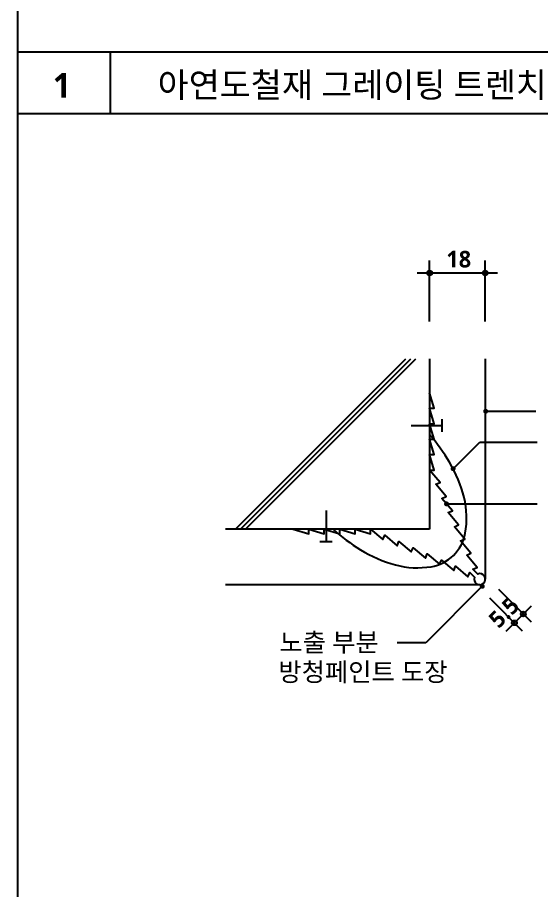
# Model space of a CAD drawing. Header units: millimetres. Extents: x 200 to 163856, y 0 to 163394.
# Drawn here: x 8600 to 9448, y 1613 to 3025 of the extents above; entities that cross this region are included whole.
import ezdxf
from ezdxf.enums import TextEntityAlignment as Align

# ---------------------------------------------------------------- set-up
doc = ezdxf.new("R2010")
doc.units = ezdxf.units.MM
doc.header["$LTSCALE"] = 10
doc.layers.get('DEFPOINTS').update_dxf_attribs({"color": 181})
for name, color, linetype in [('4', 4, 'Continuous'), ('A-ANNO-GRA1', 7, 'Continuous'), ('A-ANNO-TEXT1', 7, 'Continuous'), ('A-ST-AXIS-DIM', 7, 'Continuous'), ('COL', 2, 'Continuous'), ('DIME', 7, 'Continuous'), ('DIMENSION', 7, 'Continuous'), ('FIN', 6, 'Continuous'), ('HAT', 5, 'Continuous'), ('MISC', 6, 'Continuous')]:
    doc.layers.add(name, color=color, linetype=linetype)
doc.styles.add('2020음성 1차', font='')
doc.styles.get('2020음성 1차').set_extended_font_data('NanumGothic', bold=True)

msp = doc.modelspace()

# ---------------------------------------------------------------- linework, layer by layer
at = {"layer": '4'}
msp.add_lwpolyline([(9046.20143, 2197.82215), (9071.20143, 2190.32215), (9071.20143, 2197.82215), (9096.20143, 2190.32215), (9096.20143, 2197.82215), (9121.20143, 2190.32215), (9121.20143, 2197.82215), (9146.20143, 2190.32215), (9146.20143, 2197.79579), (9171.20143, 2190.29579), (9171.20143, 2197.79579), (9191.10866, 2180.91526), (9194.11096, 2187.78812), (9214.01818, 2170.90759), (9217.02049, 2177.78045), (9236.92771, 2160.89992), (9239.93001, 2167.77277), (9259.83724, 2150.89225), (9262.83954, 2157.7651), (9282.74677, 2140.88457), (9285.74907, 2147.75743), (9305.6563, 2130.8769), (9308.6586, 2137.74976), (9328.56583, 2120.86923), (9331.56813, 2127.74209), (9339.25406, 2120.05616, 4.7166391429), (9344.41893, 2125.22103), (9336.733, 2132.90696), (9343.60586, 2135.90926), (9326.72533, 2155.81649), (9333.59819, 2158.81879), (9316.71766, 2178.72602), (9323.59051, 2181.72832), (9306.70998, 2201.63554), (9313.58284, 2204.63785), (9296.70231, 2224.54507), (9303.57517, 2227.54738), (9286.69464, 2247.4546), (9293.5675, 2250.4569), (9276.68697, 2270.36413), (9283.55983, 2273.36643), (9266.6793, 2293.27366), (9274.1793, 2293.27366), (9266.6793, 2318.27366), (9274.15294, 2318.27366), (9266.65294, 2343.27366), (9274.15294, 2343.27366), (9266.65294, 2368.27366), (9274.15294, 2368.27366), (9266.65294, 2393.27366), (9274.15294, 2393.27366), (9266.65294, 2418.27366)], format="xyb", dxfattribs=at)
at = {"layer": 'A-ANNO-GRA1'}
for p, q in [((8600, 2970), (15694.9654, 2970)), ((8750, 2970), (8750, 2870)), ((8600, 2870), (15694.9654, 2870))]:
    msp.add_line(p, q, dxfattribs=at)
at = {"layer": 'A-ST-AXIS-DIM'}
msp.add_line((9376.65294, 2612.03552), (9246.65294, 2612.03552), dxfattribs=at)
at = {"layer": 'COL'}
for p, q in [((9266.65294, 2473.45556), (9266.65294, 2197.82215)), ((9266.65294, 2197.82215), (8936.26009, 2197.82215))]:
    msp.add_line(p, q, dxfattribs=at)
at = {"layer": 'DEFPOINTS'}
msp.add_lwpolyline([(8600, 200), (15694.9654, 200), (15694.9654, 5740), (8600, 5740)], close=True, dxfattribs=at)
at = {"layer": 'DIME'}
for p, q in [((9357.36445, 2388.55653), (9438.38051, 2388.55653)), ((9304.68311, 2295.56761), (9347.67203, 2338.55653)), ((9347.67203, 2338.55653), (9440.56913, 2338.55653)), ((9294.09298, 2238.55653), (9440.56913, 2238.55653)), ((9351.81466, 2105.37141), (9260.60532, 2014.16207)), ((9431.44219, 2047.35181), (9378.40918, 2100.38482)), ((9417.12328, 2033.0329), (9364.09027, 2086.06591)), ((9390.60677, 2033.0329), (9431.44219, 2073.86832)), ((9260.60532, 2014.16207), (9214.14824, 2014.16207))]:
    msp.add_line(p, q, dxfattribs=at)
at = {"layer": 'DIME', "const_width": 4}
for points in [[(9355.36445, 2388.55653, 1), (9359.36445, 2388.55653, 1)], [(9302.68311, 2295.56761, 1), (9306.68311, 2295.56761, 1)], [(9292.09298, 2238.55653, 1), (9296.09298, 2238.55653, 1)], [(9349.81466, 2105.37141, 1), (9353.81466, 2105.37141, 1)]]:
    msp.add_lwpolyline(points, format="xyb", close=True, dxfattribs=at)
at = {"layer": 'DIME'}
for centre in [(9418.18394, 2060.61006), (9403.86502, 2046.29115)]:
    msp.add_circle(centre, 4, dxfattribs=at)
at = {"layer": 'DIMENSION', "linetype": 'ByBlock'}
for p, q in [((9266.65294, 2533.45556), (9266.65294, 2632.03552)), ((9356.65294, 2533.45556), (9356.65294, 2632.03552))]:
    msp.add_line(p, q, dxfattribs=at)
at = {"layer": 'DIMENSION'}
for centre in [(9266.66432, 2612.03552), (9356.65294, 2612.03552)]:
    msp.add_circle(centre, 4, dxfattribs=at)
at = {"layer": 'FIN'}
for p, q in [((9356.65294, 2473.45556), (9356.65294, 2116.82216)), ((9347.65295, 2107.82215), (8936.26009, 2107.82215))]:
    msp.add_line(p, q, dxfattribs=at)
at = {"layer": 'HAT'}
for p, q in [((8952.80625, 2197.82215), (9228.43966, 2473.45556)), ((8960.76121, 2197.82215), (9236.39461, 2473.45556)), ((8968.71616, 2197.82215), (9244.34956, 2473.45556))]:
    msp.add_line(p, q, dxfattribs=at)
msp.add_lwpolyline([(9110.40324, 2197.82215, 0.0440573126), (9154.87843, 2164.47352, 0.0733610733), (9211.46306, 2139.95592, 0.1068005956), (9269.17889, 2137.08985, 0.1544801456), (9305.24216, 2155.39579, 0.1544801456), (9324.20473, 2191.11816, 0.1068005956), (9322.39491, 2248.87676, 0.0733610733), (9298.91649, 2305.90042, 0.0437349277), (9266.65294, 2350.67038, 0.0598747018)], format="xyb", dxfattribs=at)
at = {"layer": 'MISC'}
for p, q in [((9286.64254, 2375.40219), (9286.64254, 2355.40219)), ((9236.64254, 2365.40219), (9286.64254, 2365.40219)), ((9099.07289, 2227.83255), (9099.07289, 2177.83255)), ((9089.07289, 2177.83255), (9109.07289, 2177.83255))]:
    msp.add_line(p, q, dxfattribs=at)

# ---------------------------------------------------------------- texts
at = {"layer": 'A-ANNO-TEXT1', "linetype": 'Continuous', "style": '2020음성 1차'}
for s, p in [('아연도철재 그레이팅 트렌치 상세 (펌프실등)', (8826.85991, 2896.35983)), ('1', (8657.2056, 2895.82726))]:
    msp.add_text(s, height=40, dxfattribs=at).set_placement(p)
at = {"layer": 'A-ANNO-TEXT1', "linetype": 'ByBlock', "style": '2020음성 1차'}
msp.add_text('18', height=27, dxfattribs=at).set_placement((9313.7743, 2634.4812), align=Align.MIDDLE_CENTER)
at = {"layer": 'A-ANNO-TEXT1', "style": '2020음성 1차'}
msp.add_text('5.5', height=27, rotation=45, dxfattribs=at).set_placement((9378.4823, 2035.92969))
for s, p in [('노출 부분', (9023.70524, 1999.57982)), ('방청페인트 도장', (9022.12941, 1951.79993))]:
    msp.add_text(s, height=30, dxfattribs=at).set_placement(p)

doc.saveas('drawing.dxf')
